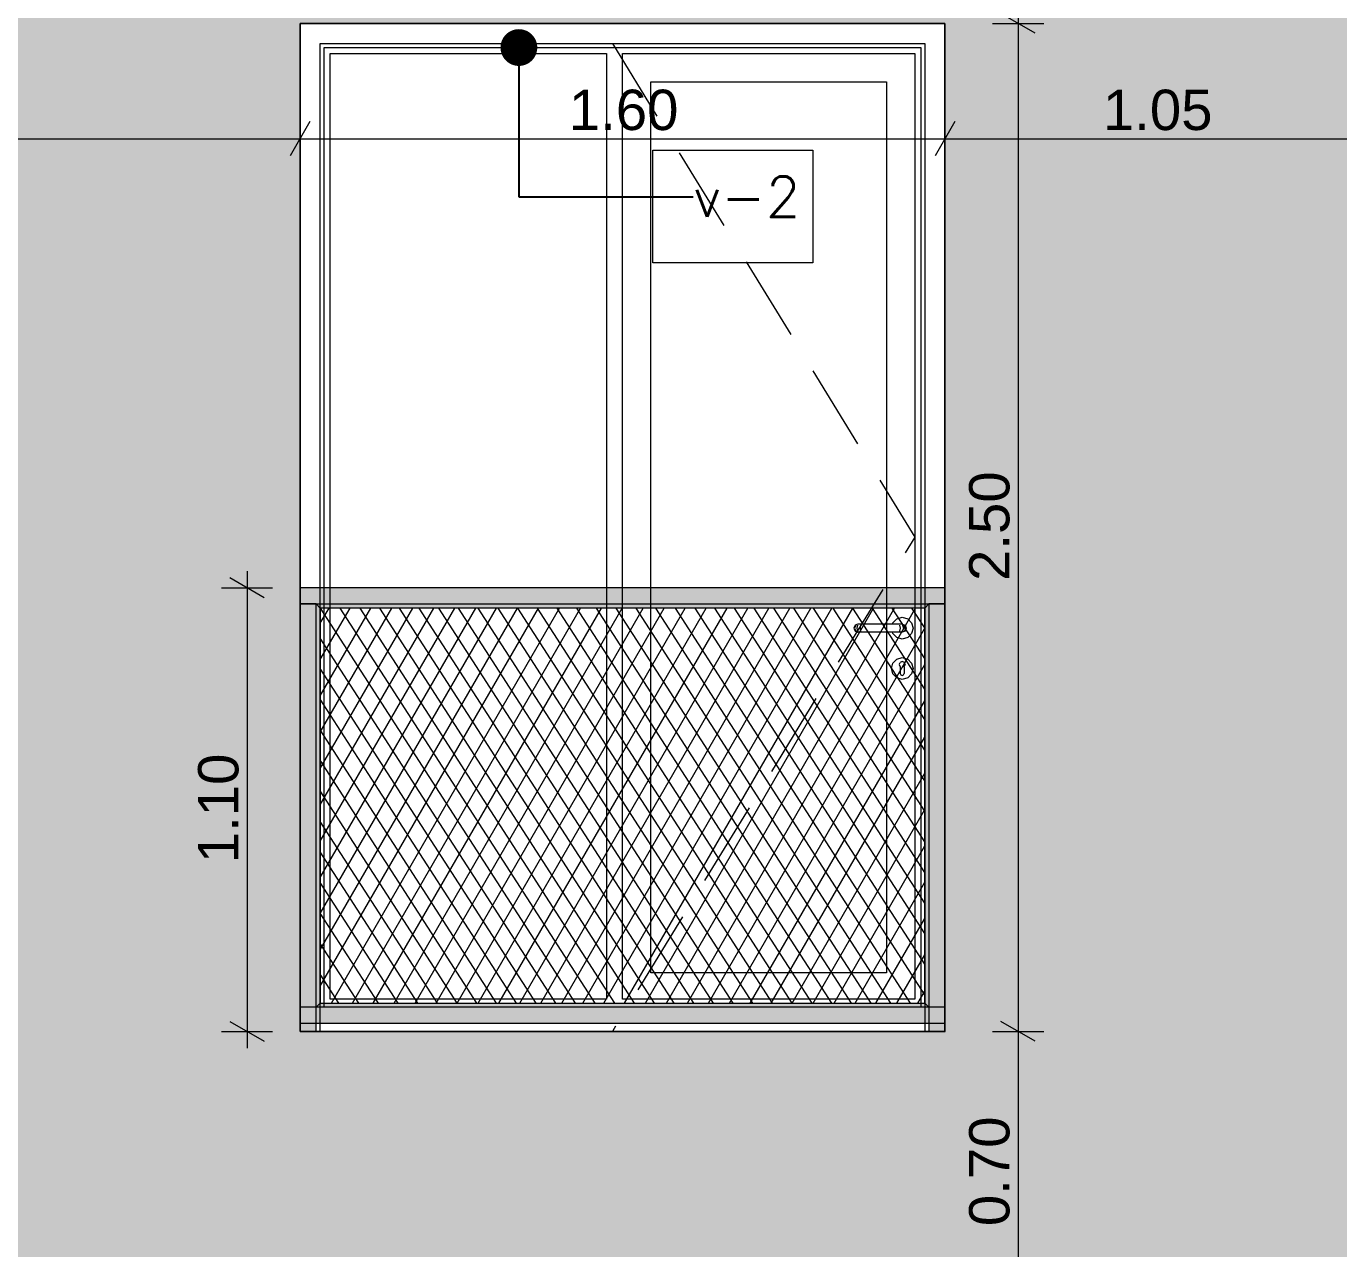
# Model space of a CAD drawing. Header units: millimetres. Extents: x 475616349 to 476941521, y 4620115302 to 4621446928.
# Drawn here: x 476679333 to 476682589, y 4620522281 to 4620525313 of the extents above; entities that cross this region are included whole.
import ezdxf

# ---------------------------------------------------------------- set-up
doc = ezdxf.new("R2010")
doc.units = ezdxf.units.MM
doc.header["$MEASUREMENT"] = 0
doc.linetypes.add('Hidden Line', pattern=[317.5, 211.666667, -105.833333])
for name, color, linetype, lineweight in [('2D Drafting - General_Pen_No__30_Pen_No__9_Pen_No__9_Pen_No__253', 252, 'Continuous', 0), ('2D Drafting - General_Pen_No__30_Pen_No__9_Pen_No__9_Pen_No__7', 7, 'Continuous', 0), ('2D Drafting - General_Pen_No__7_Pen_No__7', 7, 'Continuous', 0), ('New_2D Drafting - General_Pen_No__2_Pen_No__250', 7, 'Continuous', 0), ('New_2D Drafting - General_Pen_No__30_Pen_No__9_Pen_No__9_Pen_No__255', 255, 'Continuous', 0), ('New_2D Drafting - General_Pen_No__30_Pen_No__9_Pen_No__9_Pen_No__7', 7, 'Continuous', 0), ('New_2D Drafting - General_Pen_No__4', 7, 'Continuous', 0), ('New_2D Drafting - General_Pen_No__7', 7, 'Continuous', 0), ('New_Structural - Bearing_Pen_No__250', 7, 'Continuous', 0), ('New_zoma_Pen_No__4', 7, 'Continuous', 0), ('New_zoma_Pen_No__7', 7, 'Continuous', 0), ('zoma_Pen_No__142', 142, 'Continuous', 0)]:
    doc.layers.add(name, color=color, linetype=linetype, lineweight=lineweight)
doc.layers.add('New_zoma', color=7, linetype='Continuous')
doc.layers.add('zoma', color=7, linetype='Continuous')
doc.styles.add('GENERATED_STYLE_1', font='arial.ttf')
doc.styles.add('GENERATED_STYLE_2', font='arial.ttf')
doc.dimstyles.new('GENERATED_STYLE__1', dxfattribs={"dimtxt": 200, "dimasz": 64.421331, "dimexe": 0.18, "dimexo": 3, "dimgap": 0.09, "dimtad": 1, "dimtih": 1, "dimtoh": 1, "dimlfac": 0.001, "dimzin": 0, "dimdsep": 46, "dimtxsty": 'GENERATED_STYLE_2', "dimblk": 'ARROWHEAD_2', "dimblk1": 'ARROWHEAD_2', "dimblk2": 'ARROWHEAD_2', "dimcen": 0.09, "dimclrd": 142, "dimclre": 142, "dimclrt": 142, "dimadec": 0, "dimazin": 0, "dimtfac": 1, "dimtdec": 4, "dimtmove": 0, "dimatfit": 3, "dimfxl": 1, "dimtolj": 1, "dimtzin": 0, "dimarcsym": 0})
doc.dimstyles.new('GENERATED_STYLE__19', dxfattribs={"dimtxt": 100, "dimasz": 64.421331, "dimexe": 0.18, "dimexo": 3, "dimgap": 0.09, "dimtad": 1, "dimlfac": 0.001, "dimzin": 0, "dimdsep": 46, "dimtxsty": 'GENERATED_STYLE_1', "dimblk": 'ARROWHEAD_2', "dimblk1": 'ARROWHEAD_2', "dimblk2": 'ARROWHEAD_2', "dimcen": 0.09, "dimclrd": 7, "dimclre": 7, "dimclrt": 7, "dimadec": 0, "dimazin": 0, "dimtfac": 1, "dimtdec": 4, "dimtmove": 0, "dimatfit": 3, "dimfxl": 1, "dimtolj": 1, "dimtzin": 0, "dimarcsym": 0})
doc.dimstyles.new('GENERATED_STYLE__48', dxfattribs={"dimtxt": 0.18, "dimasz": 182.4, "dimexe": 0.18, "dimexo": 0.0625, "dimgap": 0.09, "dimtad": 0, "dimtih": 1, "dimtoh": 1, "dimdec": 4, "dimzin": 0, "dimdsep": 46, "dimcen": 0.09, "dimadec": 0, "dimazin": 0, "dimtfac": 1, "dimtdec": 4, "dimtmove": 0, "dimatfit": 3, "dimldrblk": 'ARROWHEAD_11', "dimfxl": 1, "dimtolj": 1, "dimtzin": 0, "dimarcsym": 0})

# ---------------------------------------------------------------- blocks, each defined once
blk = doc.blocks.new('*D215', base_point=(476577134.1, 4620325125.7))
at = {"layer": 'zoma_Pen_No__142', "color": 142, "linetype": 'Continuous', "lineweight": 0, "transparency": 16777216}
for p, q in [((476647960.3, 4620514642.2), (476647911.3, 4620514557.4)), ((476647935.8, 4620514536.2), (476647935.8, 4620514663.4)), ((476689711.3, 4620514557.4), (476689760.3, 4620514642.2)), ((476689735.8, 4620514536.2), (476689735.8, 4620514663.4)), ((476647894.3, 4620514599.8), (476647935.8, 4620514599.8)), ((476647935.8, 4620514599.8), (476689735.8, 4620514599.8)), ((476689735.8, 4620514599.8), (476689777.2, 4620514599.8))]:
    blk.add_line(p, q, dxfattribs=at)
at = {"layer": 'zoma_Pen_No__142', "color": 142, "lineweight": 0, "transparency": 16777216, "insert": (476668493.8, 4620514639.8), "char_height": 200, "attachment_point": 7, "style": 'GENERATED_STYLE_2'}
blk.add_mtext('\\A1;{\\pql;\\fArial CYR|b0|i0|c204|p34;41.80}', dxfattribs=at)
blk = doc.blocks.new('ARROWHEAD_2')
at = {"color": 0, "linetype": 'Continuous', "lineweight": 0}
for p, q in [((-0.378, -0.655), (0.378, 0.655)), ((0, 0), (-1, 0))]:
    blk.add_line(p, q, dxfattribs=at)
blk = doc.blocks.new('*D804', base_point=(476577134.1, 4620325125.7))
at = {"layer": 'New_zoma_Pen_No__4', "color": 7, "linetype": 'Continuous', "lineweight": 0, "transparency": 16777216}
for p, q in [((476681835.8, 4620525995.9), (476681751, 4620526044.9)), ((476681793.4, 4620526020.4), (476681793.4, 4620525320.4)), ((476681729.8, 4620525320.4), (476681857, 4620525320.4)), ((476681835.8, 4620525295.9), (476681751, 4620525344.9))]:
    blk.add_line(p, q, dxfattribs=at)
at = {"layer": 'New_zoma_Pen_No__7', "color": 7, "lineweight": 0, "transparency": 16777216, "insert": (476681773.4, 4620525537.4), "char_height": 100, "attachment_point": 7, "rotation": 89.9998, "style": 'GENERATED_STYLE_1'}
blk.add_mtext('\\A1;{\\pql;\\fArial|b0|i0|c0|p34;0.70}', dxfattribs=at)
blk = doc.blocks.new('*D805', base_point=(476577134.1, 4620325125.7))
at = {"layer": 'New_zoma_Pen_No__4', "color": 7, "linetype": 'Continuous', "lineweight": 0, "transparency": 16777216}
for p, q in [((476681793.4, 4620526020.4), (476681793.4, 4620525320.4)), ((476681729.8, 4620525320.4), (476681857, 4620525320.4)), ((476681835.8, 4620525295.9), (476681751, 4620525344.9)), ((476681793.4, 4620525320.4), (476681793.4, 4620522820.4)), ((476681835.8, 4620522795.9), (476681751, 4620522844.9)), ((476681729.8, 4620522820.4), (476681857, 4620522820.4)), ((476681793.4, 4620522820.4), (476681793.4, 4620522120.4))]:
    blk.add_line(p, q, dxfattribs=at)
at = {"layer": 'New_zoma_Pen_No__7', "color": 7, "lineweight": 0, "transparency": 16777216, "insert": (476681773.4, 4620523937.4), "char_height": 100, "attachment_point": 7, "rotation": 89.9998, "style": 'GENERATED_STYLE_1'}
blk.add_mtext('\\A1;{\\pql;\\fArial|b0|i0|c0|p34;2.50}', dxfattribs=at)
blk = doc.blocks.new('*D806', base_point=(476577134.1, 4620325125.7))
at = {"layer": 'New_zoma_Pen_No__4', "color": 7, "linetype": 'Continuous', "lineweight": 0, "transparency": 16777216}
for p, q in [((476681835.8, 4620522795.9), (476681751, 4620522844.9)), ((476681729.8, 4620522820.4), (476681857, 4620522820.4)), ((476681793.4, 4620522820.4), (476681793.4, 4620522120.4)), ((476681835.8, 4620522095.9), (476681751, 4620522144.9))]:
    blk.add_line(p, q, dxfattribs=at)
at = {"layer": 'New_zoma_Pen_No__7', "color": 7, "lineweight": 0, "transparency": 16777216, "insert": (476681773.4, 4620522337.4), "char_height": 100, "attachment_point": 7, "rotation": 89.9998, "style": 'GENERATED_STYLE_1'}
blk.add_mtext('\\A1;{\\pql;\\fArial|b0|i0|c0|p34;0.70}', dxfattribs=at)
blk = doc.blocks.new('*D807', base_point=(476577134.1, 4620325125.7))
at = {"layer": 'New_zoma_Pen_No__4', "color": 7, "linetype": 'Continuous', "lineweight": 0, "transparency": 16777216}
for p, q in [((476681793.4, 4620522820.4), (476681793.4, 4620522120.4)), ((476681835.8, 4620522095.9), (476681751, 4620522144.9)), ((476681729.8, 4620522120.4), (476681857, 4620522120.4)), ((476681793.4, 4620522120.4), (476681793.4, 4620519620.4)), ((476681729.8, 4620519620.4), (476681857, 4620519620.4)), ((476681751, 4620519644.9), (476681835.8, 4620519595.9)), ((476681793.4, 4620519620.4), (476681793.4, 4620519579))]:
    blk.add_line(p, q, dxfattribs=at)
at = {"layer": 'New_zoma_Pen_No__7', "color": 7, "lineweight": 0, "transparency": 16777216, "insert": (476681773.4, 4620520737.4), "char_height": 100, "attachment_point": 7, "rotation": 89.9998, "style": 'GENERATED_STYLE_1'}
blk.add_mtext('\\A1;{\\pql;\\fArial|b0|i0|c0|p34;2.50}', dxfattribs=at)
blk = doc.blocks.new('*D810', base_point=(476577134.1, 4620325125.7))
at = {"layer": 'New_zoma_Pen_No__4', "color": 7, "linetype": 'Continuous', "lineweight": 0, "transparency": 16777216}
for p, q in [((476679922.9, 4620523895.9), (476679838.2, 4620523944.9)), ((476679880.5, 4620523961.9), (476679880.5, 4620523920.4)), ((476679817, 4620523920.4), (476679944.1, 4620523920.4)), ((476679880.5, 4620523920.4), (476679880.5, 4620522820.4)), ((476679838.1, 4620522844.9), (476679922.9, 4620522795.9)), ((476679817, 4620522820.4), (476679944.1, 4620522820.4)), ((476679880.5, 4620522820.4), (476679880.5, 4620522779))]:
    blk.add_line(p, q, dxfattribs=at)
at = {"layer": 'New_zoma_Pen_No__7', "color": 7, "lineweight": 0, "transparency": 16777216, "insert": (476679860.5, 4620523237.4), "char_height": 100, "attachment_point": 7, "rotation": 89.9998, "style": 'GENERATED_STYLE_1'}
blk.add_mtext('\\A1;{\\pql;\\fArial|b0|i0|c0|p34;1.10}', dxfattribs=at)
blk = doc.blocks.new('*D813', base_point=(476577134.1, 4620325125.7))
at = {"layer": 'New_zoma_Pen_No__4', "color": 7, "linetype": 'Continuous', "lineweight": 0, "transparency": 16777216}
for p, q in [((476676322.9, 4620523896), (476676238.1, 4620523944.9)), ((476676280.5, 4620523961.9), (476676280.5, 4620523920.4)), ((476676216.9, 4620523920.4), (476676344.1, 4620523920.4)), ((476676280.5, 4620523920.4), (476676280.5, 4620522820.4)), ((476676238.1, 4620522844.9), (476676322.9, 4620522796)), ((476676216.9, 4620522820.4), (476676344.1, 4620522820.4)), ((476676280.5, 4620522820.4), (476676280.5, 4620522779))]:
    blk.add_line(p, q, dxfattribs=at)
at = {"layer": 'New_zoma_Pen_No__7', "color": 7, "lineweight": 0, "transparency": 16777216, "insert": (476676260.5, 4620523237.4), "char_height": 100, "attachment_point": 7, "rotation": 89.9998, "style": 'GENERATED_STYLE_1'}
blk.add_mtext('\\A1;{\\pql;\\fArial|b0|i0|c0|p34;1.10}', dxfattribs=at)
blk = doc.blocks.new('ARROWHEAD_11')
at = {"color": 0, "linetype": 'Continuous', "lineweight": 0}
blk.add_line((0, 0), (-1, 0), dxfattribs=at)
at = {"color": 0, "linetype": 'Continuous', "lineweight": 0, "const_width": 0.25, "flags": 128}
blk.add_lwpolyline([(-0.125, 0, 1), (0.125, 0, 1)], format="xyb", close=True, dxfattribs=at)
blk = doc.blocks.new('*D2150', base_point=(476577134.1, 4620325125.7))
at = {"layer": 'New_zoma_Pen_No__4', "color": 7, "linetype": 'Continuous', "lineweight": 0, "transparency": 16777216}
for p, q in [((476676412, 4620524970.9), (476676412, 4620525098)), ((476678012, 4620524970.8), (476678012, 4620525098)), ((476676436.5, 4620525076.8), (476676387.5, 4620524992)), ((476678036.5, 4620525076.8), (476677987.5, 4620524992)), ((476676412, 4620525034.4), (476678012, 4620525034.4)), ((476678012, 4620525034.4), (476680012, 4620525034.4))]:
    blk.add_line(p, q, dxfattribs=at)
at = {"layer": 'New_zoma_Pen_No__7', "color": 7, "lineweight": 0, "transparency": 16777216, "insert": (476677079, 4620525054.4), "char_height": 100, "attachment_point": 7, "rotation": 359.9998, "style": 'GENERATED_STYLE_1'}
blk.add_mtext('\\A1;{\\pql;\\fArial|b0|i0|c0|p34;1.60}', dxfattribs=at)
blk = doc.blocks.new('*D2151', base_point=(476577134.1, 4620325125.7))
at = {"layer": 'New_zoma_Pen_No__4', "color": 7, "linetype": 'Continuous', "lineweight": 0, "transparency": 16777216}
for p, q in [((476678012, 4620524970.8), (476678012, 4620525098)), ((476680012, 4620524970.8), (476680012, 4620525098)), ((476678036.5, 4620525076.8), (476677987.5, 4620524992)), ((476680036.5, 4620525076.8), (476679987.5, 4620524992)), ((476678012, 4620525034.4), (476680012, 4620525034.4)), ((476680012, 4620525034.4), (476681612, 4620525034.4))]:
    blk.add_line(p, q, dxfattribs=at)
at = {"layer": 'New_zoma_Pen_No__7', "color": 7, "lineweight": 0, "transparency": 16777216, "insert": (476678879, 4620525054.4), "char_height": 100, "attachment_point": 7, "rotation": 359.9998, "style": 'GENERATED_STYLE_1'}
blk.add_mtext('\\A1;{\\pql;\\fArial|b0|i0|c0|p34;2.00}', dxfattribs=at)
blk = doc.blocks.new('*D2152', base_point=(476577134.1, 4620325125.7))
at = {"layer": 'New_zoma_Pen_No__4', "color": 7, "linetype": 'Continuous', "lineweight": 0, "transparency": 16777216}
for p, q in [((476680012, 4620524970.8), (476680012, 4620525098)), ((476681612, 4620524970.8), (476681612, 4620525098)), ((476680036.5, 4620525076.8), (476679987.5, 4620524992)), ((476681636.5, 4620525076.8), (476681587.5, 4620524992)), ((476680012, 4620525034.4), (476681612, 4620525034.4)), ((476681612, 4620525034.4), (476682662, 4620525034.4))]:
    blk.add_line(p, q, dxfattribs=at)
at = {"layer": 'New_zoma_Pen_No__7', "color": 7, "lineweight": 0, "transparency": 16777216, "insert": (476680679, 4620525054.4), "char_height": 100, "attachment_point": 7, "rotation": 359.9998, "style": 'GENERATED_STYLE_1'}
blk.add_mtext('\\A1;{\\pql;\\fArial|b0|i0|c0|p34;1.60}', dxfattribs=at)
blk = doc.blocks.new('*D2153', base_point=(476577134.1, 4620325125.7))
at = {"layer": 'New_zoma_Pen_No__4', "color": 7, "linetype": 'Continuous', "lineweight": 0, "transparency": 16777216}
for p, q in [((476681612, 4620524970.8), (476681612, 4620525098)), ((476682662, 4620524970.8), (476682662, 4620525098)), ((476681636.5, 4620525076.8), (476681587.5, 4620524992)), ((476682637.5, 4620524992), (476682686.5, 4620525076.8)), ((476681612, 4620525034.4), (476682662, 4620525034.4)), ((476682662, 4620525034.4), (476682703.5, 4620525034.4))]:
    blk.add_line(p, q, dxfattribs=at)
at = {"layer": 'New_zoma_Pen_No__7', "color": 7, "lineweight": 0, "transparency": 16777216, "insert": (476682004, 4620525054.4), "char_height": 100, "attachment_point": 7, "rotation": 359.9998, "style": 'GENERATED_STYLE_1'}
blk.add_mtext('\\A1;{\\pql;\\fArial|b0|i0|c0|p34;1.05}', dxfattribs=at)

msp = doc.modelspace()

# ---------------------------------------------------------------- hatches: boundary and pattern name
at = {"layer": '2D Drafting - General_Pen_No__30_Pen_No__9_Pen_No__9_Pen_No__253', "linetype": 'Continuous', "lineweight": 0}
h = msp.add_hatch(dxfattribs=at)
h.set_pattern_fill('BRICK___RUNNING_BOND', color=252, style=0, pattern_type=2)
h.set_pattern_definition([(0, (476692910.175, 4620522353.93), (0, 66.64), []), (90, (476692910.17, 4620522353.93), (-244.8, 0), [66.64, -66.64]), (90, (476693032.57, 4620522420.57), (-244.8, 0), [66.64, -66.64])])
h.paths.add_polyline_path([(476668932.159, 4620517320.329), (476672162.12, 4620517320.329), (476672162.12, 4620522126.83), (476671562.315, 4620522126.83), (476671562.315, 4620532420.374), (476675362.171, 4620532420.374), (476675362.171, 4620519520.275), (476678173.798, 4620519520.275), (476678173.798, 4620519520.362), (476679062.487, 4620519520.362), (476680662.487, 4620519520.362), (476682662.007, 4620519520.362), (476682662.007, 4620532420.362), (476688462.006, 4620532420.362), (476688462.006, 4620519520.362), (476689632.042, 4620519520.362), (476689632.042, 4620532819.955), (476688550.503, 4620532819.955), (476682661.97, 4620532819.955), (476668932.159, 4620532819.955)])
h.paths.add_polyline_path([(476669461.785, 4620525320.362), (476669461.785, 4620523720.362), (476671061.785, 4620523720.362), (476671061.785, 4620525320.362)], flags=0)
h.paths.add_polyline_path([(476669461.785, 4620526920.362), (476671061.785, 4620526920.362), (476671061.785, 4620528520.362), (476669461.785, 4620528520.362)], flags=0)
h.paths.add_polyline_path([(476669461.789, 4620531720.362), (476669461.789, 4620530120.362), (476671061.789, 4620530120.362), (476671061.789, 4620531720.362)], flags=0)
h.paths.add_polyline_path([(476671061.361, 4620518320.362), (476671061.361, 4620518920.362), (476669461.789, 4620518920.362), (476669461.789, 4620518320.362)], flags=0)
h.paths.add_polyline_path([(476669461.789, 4620520520.362), (476671061.789, 4620520520.362), (476671061.789, 4620522120.362), (476669461.789, 4620522120.362)], flags=0)
h.paths.add_polyline_path([(476676411.99, 4620528520.412), (476676411.99, 4620526020.412), (476678011.99, 4620526020.412), (476678011.99, 4620528520.412)], flags=0)
h.paths.add_polyline_path([(476678011.99, 4620522820.412), (476678011.99, 4620525320.412), (476676411.99, 4620525320.412), (476676411.99, 4620522820.412)], flags=0)
h.paths.add_polyline_path([(476676411.99, 4620529220.412), (476678011.99, 4620529220.412), (476678011.99, 4620531720.412), (476676411.99, 4620531720.412)], flags=0)
h.paths.add_polyline_path([(476680012.004, 4620531720.412), (476680012.004, 4620529220.412), (476681612.004, 4620529220.412), (476681612.004, 4620531720.412)], flags=0)
h.paths.add_polyline_path([(476680012.004, 4620528520.412), (476680012.004, 4620526020.412), (476681612.004, 4620526020.412), (476681612.004, 4620528520.412)], flags=0)
h.paths.add_polyline_path([(476680012.004, 4620522120.412), (476680012.004, 4620519620.412), (476680016.12, 4620519620.412), (476681612.004, 4620519620.412), (476681612.004, 4620522120.412)], flags=0)
h.paths.add_polyline_path([(476680012.004, 4620522820.412), (476681612.004, 4620522820.412), (476681612.004, 4620525320.412), (476680012.004, 4620525320.412)], flags=0)
at = {"layer": 'New_2D Drafting - General_Pen_No__30_Pen_No__9_Pen_No__9_Pen_No__255', "linetype": 'Continuous', "lineweight": 0}
for points in [[(476680012.219, 4620523920.413), (476680012.219, 4620523880.413), (476681612.219, 4620523880.413), (476681612.219, 4620523920.413)], [(476680012.206, 4620522820.412), (476680052.213, 4620522820.412), (476680052.213, 4620523880.413), (476680012.206, 4620523880.413)], [(476680062.213, 4620522890.412), (476680052.213, 4620522880.412), (476680052.213, 4620523880.413), (476680062.213, 4620523870.413)], [(476680062.213, 4620523870.413), (476680052.213, 4620523880.413), (476681572.213, 4620523880.413), (476681562.213, 4620523870.413)], [(476681572.213, 4620522880.412), (476681562.213, 4620522890.412), (476681562.213, 4620523870.413), (476681572.213, 4620523880.413)], [(476681572.213, 4620522820.412), (476681612.219, 4620522820.412), (476681612.219, 4620523880.413), (476681572.213, 4620523880.413)], [(476680012.206, 4620522880.412), (476680012.206, 4620522840.412), (476681612.219, 4620522840.412), (476681612.219, 4620522880.412)], [(476680052.213, 4620522880.412), (476680062.213, 4620522890.412), (476681562.213, 4620522890.412), (476681572.213, 4620522880.412)]]:
    msp.add_hatch(color=255, dxfattribs=at).paths.add_polyline_path(points)
at = {"layer": 'New_2D Drafting - General_Pen_No__7', "linetype": 'Continuous', "lineweight": 0}
h = msp.add_hatch(dxfattribs=at)
h.set_pattern_fill('BATT_INSULATION', style=0, pattern_type=2)
h.set_pattern_definition([(60, (476577134.07, 4620325125.74), (-38.971143, 22.5), []), (122.833095, (476577134.07, 4620325125.74), (36.80608, 18.75), [])])
h.paths.add_polyline_path([(476681562.213, 4620523870.413), (476680062.213, 4620523870.413), (476680062.213, 4620522890.412), (476681562.213, 4620522890.412)])

# ---------------------------------------------------------------- linework, layer by layer
at = {"layer": '2D Drafting - General_Pen_No__30_Pen_No__9_Pen_No__9_Pen_No__7', "color": 7, "linetype": 'Continuous', "lineweight": 0, "flags": 128}
msp.add_lwpolyline([(476680012.004, 4620522820.412), (476681612.004, 4620522820.412), (476681612.004, 4620525320.412), (476680012.004, 4620525320.412)], close=True, dxfattribs=at)
at = {"layer": '2D Drafting - General_Pen_No__7_Pen_No__7', "color": 7, "linetype": 'Continuous', "lineweight": 0, "flags": 128}
for points in [[(476681607.879, 4620522820.399), (476680011.995, 4620522820.405), (476680012.004, 4620525320.405), (476681612.004, 4620525320.399)], [(476681612.004, 4620525320.399), (476681611.995, 4620522820.399), (476681607.879, 4620522820.399)]]:
    msp.add_lwpolyline(points, dxfattribs=at)
for points in [[(476680062.004, 4620525270.403), (476681562.004, 4620525270.398), (476681561.995, 4620522820.4), (476680061.995, 4620522820.406)], [(476680072.004, 4620525260.403), (476681552.004, 4620525260.398), (476681551.995, 4620522880.401), (476680071.995, 4620522880.406)], [(476680087.003, 4620525245.403), (476680772.003, 4620525245.401), (476680771.995, 4620522900.403), (476680086.995, 4620522900.406)], [(476680811.999, 4620525245.401), (476681537.003, 4620525245.398), (476681536.995, 4620522900.401), (476680811.995, 4620522900.403)], [(476680882.003, 4620525175.401), (476681467.003, 4620525175.399), (476681466.996, 4620522965.401), (476680881.996, 4620522965.403)]]:
    msp.add_lwpolyline(points, close=True, dxfattribs=at)
at = {"layer": '2D Drafting - General_Pen_No__7_Pen_No__7', "color": 7, "linetype": 'Hidden Line', "lineweight": 0, "flags": 128}
msp.add_lwpolyline([(476680787.004, 4620525270.401), (476681536.999, 4620524046.276), (476680787.772, 4620522821.686)], dxfattribs=at)
at = {"layer": 'New_2D Drafting - General_Pen_No__2_Pen_No__250', "color": 7, "linetype": 'Continuous', "lineweight": 0, "flags": 128}
msp.add_lwpolyline([(476680887.651, 4620525006.034), (476681284.652, 4620525006.034), (476681284.652, 4620524726.346), (476680887.651, 4620524726.346)], close=True, dxfattribs=at)
at = {"layer": 'New_2D Drafting - General_Pen_No__30_Pen_No__9_Pen_No__9_Pen_No__7', "color": 7, "linetype": 'Continuous', "lineweight": 0, "flags": 128}
for points in [[(476680012.219, 4620523920.413), (476680012.219, 4620523880.413), (476681612.219, 4620523880.413), (476681612.219, 4620523920.413)], [(476680012.206, 4620522820.412), (476680052.213, 4620522820.412), (476680052.213, 4620523880.413), (476680012.206, 4620523880.413)], [(476680062.213, 4620522890.412), (476680052.213, 4620522880.412), (476680052.213, 4620523880.413), (476680062.213, 4620523870.413)], [(476680062.213, 4620523870.413), (476680052.213, 4620523880.413), (476681572.213, 4620523880.413), (476681562.213, 4620523870.413)], [(476681572.213, 4620522880.412), (476681562.213, 4620522890.412), (476681562.213, 4620523870.413), (476681572.213, 4620523880.413)], [(476681572.213, 4620522820.412), (476681612.219, 4620522820.412), (476681612.219, 4620523880.413), (476681572.213, 4620523880.413)], [(476680012.206, 4620522880.412), (476680012.206, 4620522840.412), (476681612.219, 4620522840.412), (476681612.219, 4620522880.412)], [(476680052.213, 4620522880.412), (476680062.213, 4620522890.412), (476681562.213, 4620522890.412), (476681572.213, 4620522880.412)]]:
    msp.add_lwpolyline(points, close=True, dxfattribs=at)
at = {"layer": 'New_2D Drafting - General_Pen_No__4', "color": 7, "linetype": 'Continuous', "lineweight": 0, "flags": 128}
msp.add_lwpolyline([(476681562.213, 4620523870.413), (476680062.213, 4620523870.413), (476680062.213, 4620522890.412), (476681562.213, 4620522890.412)], close=True, dxfattribs=at)
at = {"layer": 'New_Structural - Bearing_Pen_No__250', "color": 7, "linetype": 'Continuous', "lineweight": 0}
for p, q in [((476681492.608, 4620523843.782), (476681506.108, 4620523847.4)), ((476681506.108, 4620523847.4), (476681519.608, 4620523843.782)), ((476681389.037, 4620523827.471), (476681386.108, 4620523820.4)), ((476681386.108, 4620523820.4), (476681389.037, 4620523813.329)), ((476681390.589, 4620523827.471), (476681387.83, 4620523820.4)), ((476681387.83, 4620523820.4), (476681390.589, 4620523813.329)), ((476681396.108, 4620523830.4), (476681389.037, 4620523827.471)), ((476681395.404, 4620523827.471), (476681393.292, 4620523820.4)), ((476681393.292, 4620523820.4), (476681395.404, 4620523813.329)), ((476681397.25, 4620523830.4), (476681396.108, 4620523830.4)), ((476681400.502, 4620523830.4), (476681397.25, 4620523830.4)), ((476681405.368, 4620523830.4), (476681400.502, 4620523830.4)), ((476681402.609, 4620523827.471), (476681401.466, 4620523820.4)), ((476681401.466, 4620523820.4), (476681402.609, 4620523813.329)), ((476681411.108, 4620523830.4), (476681405.368, 4620523830.4)), ((476681491.108, 4620523830.4), (476681411.108, 4620523830.4)), ((476681481.788, 4620523830.4), (476681482.726, 4620523833.9)), ((476681482.726, 4620523833.9), (476681492.608, 4620523843.782)), ((476681496.849, 4620523830.4), (476681491.108, 4620523830.4)), ((476681501.715, 4620523830.4), (476681496.849, 4620523830.4)), ((476681500.75, 4620523820.4), (476681499.607, 4620523813.329)), ((476681499.608, 4620523827.471), (476681500.75, 4620523820.4)), ((476681504.966, 4620523830.4), (476681501.715, 4620523830.4)), ((476681506.108, 4620523830.4), (476681504.966, 4620523830.4)), ((476681506.108, 4620523830.4), (476681513.179, 4620523827.471)), ((476681506.813, 4620523827.471), (476681508.924, 4620523820.4)), ((476681508.924, 4620523820.4), (476681506.813, 4620523813.328)), ((476681511.627, 4620523827.471), (476681514.386, 4620523820.4)), ((476681514.386, 4620523820.4), (476681511.627, 4620523813.328)), ((476681513.179, 4620523827.471), (476681516.108, 4620523820.4)), ((476681516.108, 4620523820.4), (476681513.179, 4620523813.328)), ((476681519.608, 4620523843.782), (476681529.491, 4620523833.899)), ((476681529.491, 4620523833.899), (476681533.108, 4620523820.399)), ((476681533.108, 4620523820.399), (476681529.491, 4620523806.899)), ((476681389.037, 4620523813.329), (476681396.108, 4620523810.4)), ((476681397.25, 4620523810.4), (476681396.108, 4620523810.4)), ((476681400.502, 4620523810.4), (476681397.25, 4620523810.4)), ((476681405.368, 4620523810.4), (476681400.502, 4620523810.4)), ((476681411.108, 4620523810.4), (476681405.368, 4620523810.4)), ((476681491.108, 4620523810.4), (476681411.108, 4620523810.4)), ((476681482.726, 4620523806.9), (476681481.788, 4620523810.4)), ((476681492.608, 4620523797.017), (476681482.726, 4620523806.9)), ((476681496.848, 4620523810.4), (476681491.108, 4620523810.4)), ((476681506.108, 4620523793.4), (476681492.608, 4620523797.017)), ((476681501.715, 4620523810.4), (476681496.848, 4620523810.4)), ((476681504.966, 4620523810.4), (476681501.715, 4620523810.4)), ((476681506.108, 4620523810.4), (476681504.966, 4620523810.4)), ((476681513.179, 4620523813.328), (476681506.108, 4620523810.4)), ((476681519.608, 4620523797.017), (476681506.108, 4620523793.4)), ((476681529.491, 4620523806.899), (476681519.608, 4620523797.017)), ((476681479.108, 4620523720.4), (476681482.725, 4620523733.9)), ((476681482.725, 4620523706.9), (476681479.108, 4620523720.4)), ((476681482.725, 4620523733.9), (476681492.608, 4620523743.782)), ((476681492.608, 4620523743.782), (476681506.108, 4620523747.4)), ((476681499.388, 4620523732.039), (476681498.64, 4620523730.092)), ((476681498.64, 4620523730.092), (476681501.108, 4620523724.8)), ((476681499.388, 4620523732.039), (476681500.733, 4620523735.543)), ((476681506.108, 4620523737.825), (476681500.733, 4620523735.543)), ((476681501.108, 4620523724.8), (476681501.108, 4620523723.286)), ((476681501.108, 4620523723.286), (476681501.108, 4620523720.4)), ((476681501.108, 4620523720.4), (476681501.108, 4620523717.513)), ((476681501.108, 4620523717.513), (476681501.108, 4620523711.739)), ((476681506.108, 4620523747.4), (476681519.608, 4620523743.782)), ((476681511.483, 4620523735.543), (476681506.108, 4620523737.825)), ((476681511.108, 4620523724.8), (476681513.576, 4620523730.092)), ((476681511.108, 4620523723.286), (476681511.108, 4620523724.8)), ((476681511.108, 4620523723.286), (476681511.108, 4620523720.4)), ((476681511.108, 4620523720.4), (476681511.108, 4620523717.513)), ((476681511.108, 4620523717.513), (476681511.108, 4620523711.739)), ((476681512.828, 4620523732.039), (476681511.483, 4620523735.543)), ((476681512.828, 4620523732.039), (476681513.576, 4620523730.092)), ((476681519.608, 4620523743.782), (476681529.491, 4620523733.899)), ((476681529.491, 4620523733.899), (476681533.108, 4620523720.399)), ((476681533.108, 4620523720.399), (476681529.491, 4620523706.899)), ((476681492.608, 4620523697.017), (476681482.725, 4620523706.9)), ((476681506.108, 4620523693.4), (476681492.608, 4620523697.017)), ((476681501.108, 4620523711.739), (476681501.108, 4620523707.9)), ((476681501.108, 4620523707.9), (476681502.572, 4620523704.364)), ((476681502.572, 4620523704.364), (476681506.108, 4620523702.9)), ((476681506.108, 4620523702.9), (476681509.643, 4620523704.364)), ((476681519.608, 4620523697.017), (476681506.108, 4620523693.4)), ((476681509.643, 4620523704.364), (476681511.108, 4620523707.9)), ((476681511.108, 4620523711.739), (476681511.108, 4620523707.9)), ((476681529.491, 4620523706.899), (476681519.608, 4620523697.017))]:
    msp.add_line(p, q, dxfattribs=at)

# ---------------------------------------------------------------- texts
at = {"layer": 'New_2D Drafting - General_Pen_No__2_Pen_No__250', "color": 7, "linetype": 'Continuous', "lineweight": 0, "insert": (476680987.651, 4620524890.477), "char_height": 100, "attachment_point": 4}
msp.add_mtext('\\A1;{\\pql;\\Ftxt.shx;v-\\Ftxt.shx;2}', dxfattribs=at)

# ---------------------------------------------------------------- dimensions: what is measured, and where the dimension line sits
at = {"layer": 'New_zoma', "color": 7, "linetype": 'Continuous', "lineweight": 0}
for base, p1, p2, angle, picture, middle, turn in [((476681793.424, 4620525320.399), (476680012.206, 4620526020.412), (476680012.004, 4620525320.405), 269.999803, '*D804', (476681723.425, 4620525667.256), 89.999803), ((476681793.415, 4620522820.406), (476680012.004, 4620525320.405), (476680012.206, 4620522820.412), 269.999803, '*D805', (476681723.419, 4620524067.256), 89.999803), ((476678011.989, 4620525034.42), (476676411.99, 4620525320.417), (476678011.99, 4620525320.412), 359.999799, '*D2150', (476677208.842, 4620525104.422), 359.999799), ((476680012.003, 4620525034.413), (476678011.99, 4620525320.412), (476680012.004, 4620525320.405), 359.999799, '*D2151', (476679008.849, 4620525104.416), 359.999799), ((476681612.003, 4620525034.407), (476680012.004, 4620525320.405), (476681612.004, 4620525320.399), 359.999799, '*D2152', (476680808.856, 4620525104.41), 359.999799), ((476682662.006, 4620525034.403), (476681612.004, 4620525320.399), (476682662.007, 4620525320.361), 359.999799, '*D2153', (476682133.858, 4620525104.405), 359.999799), ((476676280.517, 4620522820.425), (476680012.219, 4620523920.413), (476680012.206, 4620522820.412), 269.999803, '*D813', (476676210.519, 4620523367.279), 89.999803), ((476679880.532, 4620522820.412), (476680012.219, 4620523920.413), (476680012.206, 4620522820.412), 269.999803, '*D810', (476679810.534, 4620523367.267), 89.999803), ((476681793.413, 4620522120.4), (476680012.206, 4620522820.412), (476680012.004, 4620522120.406), 269.999803, '*D806', (476681723.414, 4620522467.257), 89.999803), ((476681793.404, 4620519620.406), (476680012.004, 4620522120.406), (476680012.206, 4620519620.412), 269.999803, '*D807', (476681723.408, 4620520867.257), 89.999803)]:
    dim = msp.add_linear_dim(base=base, p1=p1, p2=p2, angle=angle, dimstyle='GENERATED_STYLE__19', dxfattribs=at)
    dim.commit()
    dim.dimension.update_dxf_attribs({"geometry": picture, "text_midpoint": middle, "dimtype": 160, "text_rotation": turn})
at = {"layer": 'zoma', "color": 142, "linetype": 'Continuous', "lineweight": 0}
dim = msp.add_linear_dim(base=(476689735.789, 4620514599.79), p1=(476647935.789, 4620523200.337), p2=(476689735.789, 4620525162.276), dimstyle='GENERATED_STYLE__1', dxfattribs=at)
dim.commit()
dim.dimension.update_dxf_attribs({"geometry": '*D215', "text_midpoint": (476668829.847, 4620514739.79), "dimtype": 160})

# ---------------------------------------------------------------- leaders
at = {"layer": 'New_2D Drafting - General_Pen_No__2_Pen_No__250', "color": 7, "linetype": 'Continuous', "lineweight": 0, "annotation_type": 0, "has_hookline": 1, "hookline_direction": 0, "text_width": 266.667}
msp.add_leader([(476680555.001, 4620525260.402), (476680555.001, 4620524890.477), (476680987.561, 4620524890.477)], dimstyle='GENERATED_STYLE__48', dxfattribs=at)

doc.saveas('drawing.dxf')
